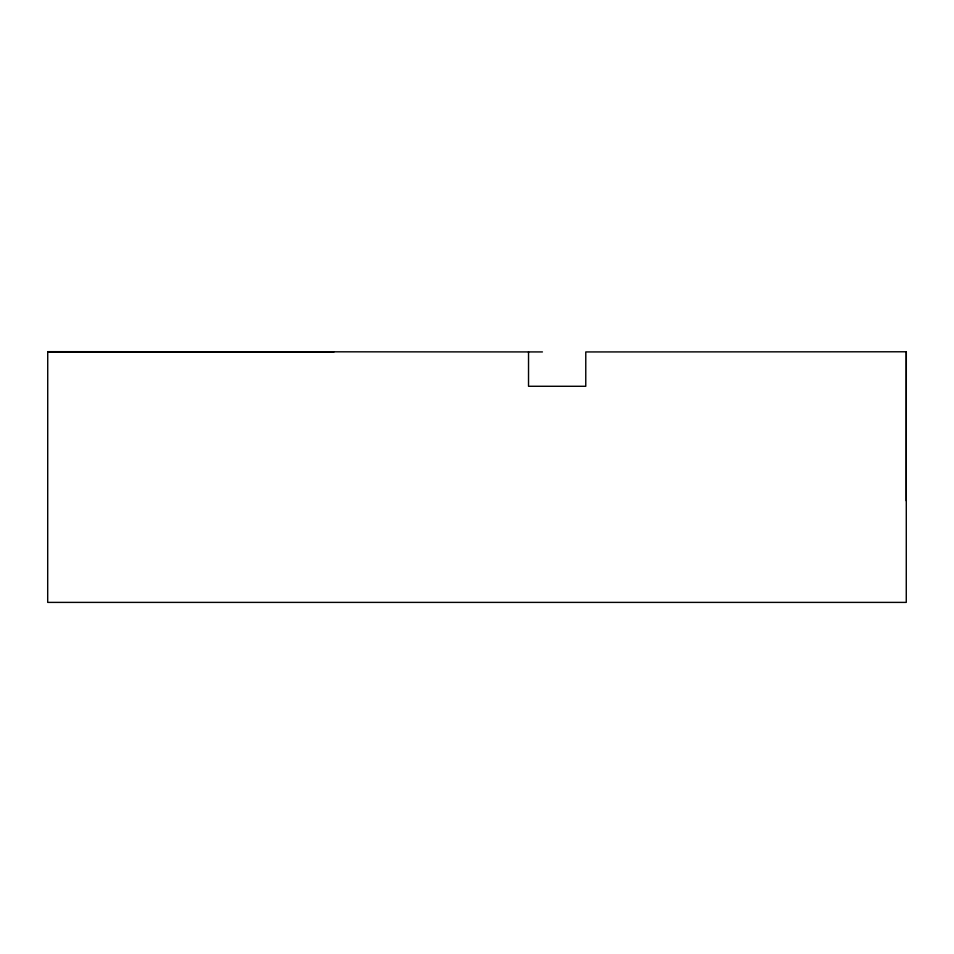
<?xml version="1.0" encoding="UTF-8"?>
<svg xmlns="http://www.w3.org/2000/svg" width="954" height="954" viewBox="0 0 954 954"><rect width="100%" height="100%" fill="white"/><g stroke="black" fill="none" stroke-linecap="round" stroke-linejoin="round"><path stroke-width="1.43" d="M542.444 351.931L47.736 351.668L47.7 602.391L906.264 602.391L906.3 351.609L906.252 500.767M528.54 351.931L528.528 386.275L585.768 386.287L585.78 351.943L906.264 351.776M333.9 351.978L47.736 352.276L47.736 351.668"/></g></svg>
